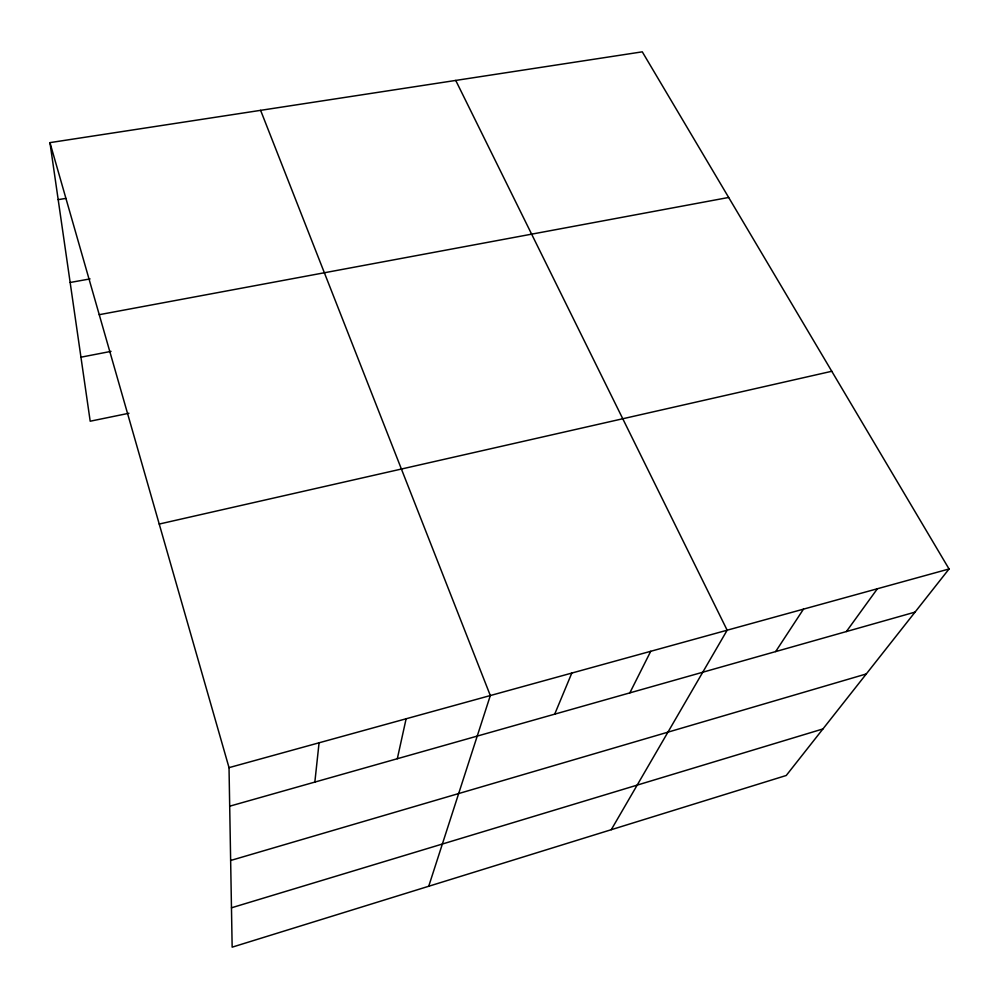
<?xml version="1.0" encoding="UTF-8"?>
<svg xmlns="http://www.w3.org/2000/svg" width="999" height="999" viewBox="0 0 999 999"><rect width="100%" height="100%" fill="white"/><g stroke="black" fill="none" stroke-linecap="round" stroke-linejoin="round"><path stroke-width="1.5" d="M314.847 782.08L319.068 742.806M397.315 758.728L406.118 718.781M428.721 886.263L490.322 695.554L260.614 110.34M554.695 714.16L571.815 673.064M629.832 692.881L650.724 651.298M611.276 829.694L727.16 630.207L455.744 80.432M775.649 651.585L803.471 609.153M846.378 631.555L877.397 588.748M949.05 568.98L786.238 775.486L232.155 947.164L229.021 767.644L49.95 142.632L642.282 51.836L949.05 568.98L229.021 767.644M231.468 907.804L822.926 728.945M230.644 860.476L866.295 673.95M229.695 806.193L915.047 612.112M159.228 524.05L831.78 371.278M128.946 413.261L90.197 421.216L49.95 142.632M80.944 357.192L111.026 351.373M99.251 314.685L728.671 197.465M70.155 282.48L90.06 278.908M58.192 199.65L65.847 198.401"/></g></svg>
